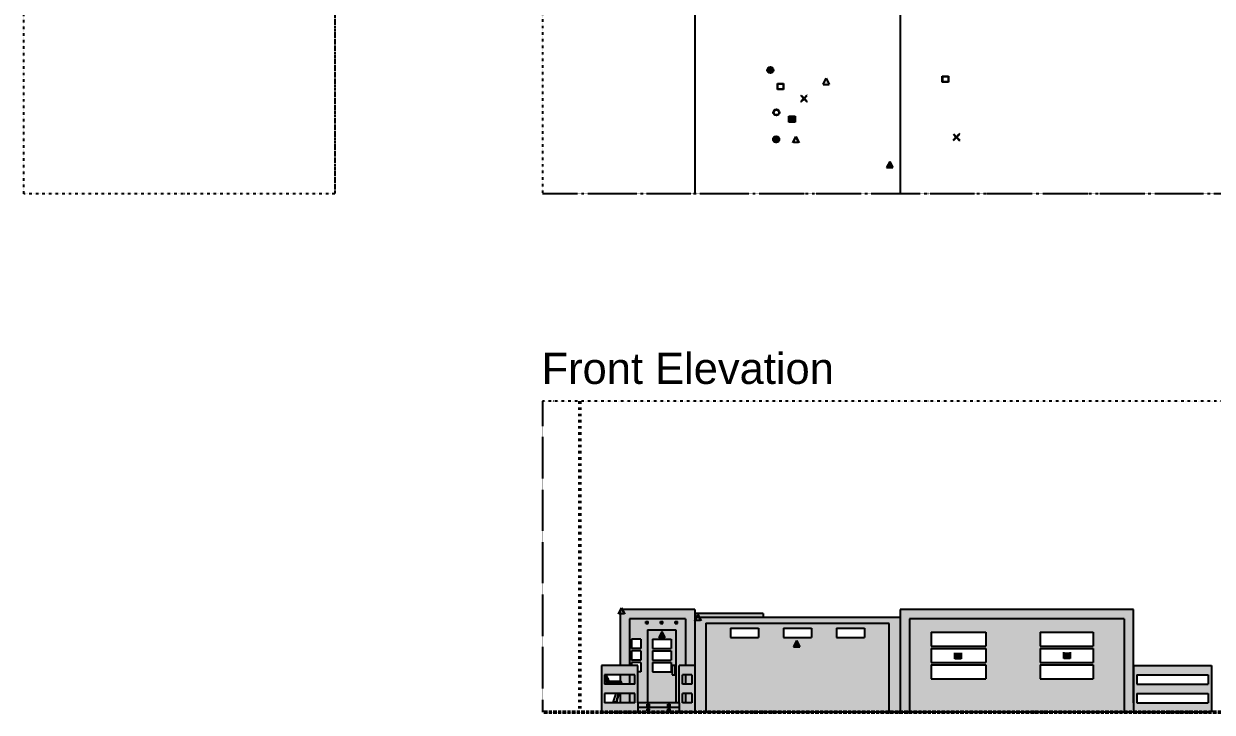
# Model space of a CAD drawing. Header units: millimetres. Extents: x 60252 to 149408, y 10197 to 135197.
# Drawn here: x 60252 to 117544, y 10197 to 43402 of the extents above; entities that cross this region are included whole.
import ezdxf

# ---------------------------------------------------------------- set-up
doc = ezdxf.new("R2010")
doc.units = ezdxf.units.MM
doc.linetypes.add('ACAD_ISO03W100', pattern=[30, 12, -18])
doc.linetypes.add('DIVIDE', pattern=[31.75, 12.7, -6.35, 0, -6.35, 0, -6.35])
doc.layers.add('a_COTA', color=3, linetype='Continuous', lineweight=15)
doc.layers.add('Property Line', color=157, linetype='ACAD_ISO03W100', lineweight=50)
for name, color, linetype in [('Closets', 253, 'Continuous'), ('Doors', 12, 'Continuous'), ('EXT. Highlight HATCH', 27, 'Continuous'), ('EXT.WALL HATCH', 33, 'Continuous'), ('Floorplan -Outline', 40, 'Continuous'), ('IOT SMART DEVICES', 181, 'Continuous'), ('Plot', 157, 'DIVIDE'), ('Stairs', 84, 'Continuous'), ('Window', 20, 'Continuous')]:
    doc.layers.add(name, color=color, linetype=linetype)
doc.styles.get("Standard").update_dxf_attribs({"font": 'Arial.ttf'})

msp = doc.modelspace()

# ---------------------------------------------------------------- hatches: boundary and pattern name
at = {"layer": 'EXT. Highlight HATCH', "ltscale": 0.25}
h = msp.add_hatch(color=256, dxfattribs=at)
h.dxf.hatch_style = 1
h.paths.add_polyline_path([(92602, 15147), (89002, 15147), (89002, 12447), (89452, 12447), (89452, 12972), (89452, 14697), (92152, 14697), (92152, 12972), (92152, 12447), (92602, 12447)])
h.paths.add_polyline_path([(89859, 12447), (88102, 12447), (88102, 10197), (89859, 10197), (89859, 10647)])
h.paths.add_polyline_path([(89709, 11997), (89709, 11547), (88252, 11547), (88252, 11997)], flags=16)
edge = h.paths.add_edge_path(flags=0)
edge.add_spline(control_points=[(88422, 11671), (88422, 11672), (88422, 11673), (88422, 11673)], knot_values=[8.250455, 8.250455, 8.250455, 8.250455, 17.723186, 17.723186, 17.723186, 17.723186], degree=3, periodic=0)
edge.add_spline(control_points=[(88422, 11671), (88422, 11673), (88422, 11674), (88421, 11677), (88421, 11679), (88420, 11681), (88420, 11681), (88420, 11681)], knot_values=[47.348908, 47.348908, 47.348908, 47.348908, 50.438481, 50.438481, 53.940152, 53.940152, 54.069702, 54.069702, 54.069702, 54.069702], degree=3, periodic=0)
edge.add_spline(control_points=[(88420, 11681), (88420, 11681), (88420, 11681), (88420, 11680), (88421, 11680), (88421, 11679), (88421, 11678), (88422, 11676), (88422, 11675), (88422, 11673)], knot_values=[0.423626, 0.423626, 0.423626, 0.423626, 2.142343, 2.142343, 4.042573, 4.042573, 7.772546, 7.772546, 11.037056, 11.037056, 11.037056, 11.037056], degree=3, periodic=0)
edge = h.paths.add_edge_path(flags=0)
edge.add_ellipse((87828, 11553), major_axis=(2402, 55), ratio=0.055456, start_angle=420.9822, end_angle=420.9845, ccw=False)
edge.add_arc((88991, 11636), 60, -13.7805, 90, ccw=False)
edge.add_line((89049, 11622), (89048, 11618))
edge.add_line((89048, 11618), (89064, 11614))
edge.add_arc((88991, 11636), 76.6, 343.5123, 450.3473)
edge.add_line((88990, 11713), (88991, 11696))
edge = h.paths.add_edge_path(flags=0)
edge.add_spline(control_points=[(88396, 11699), (88396, 11699), (88396, 11699), (88396, 11699), (88396, 11699), (88396, 11699), (88397, 11699), (88398, 11698), (88398, 11698), (88399, 11697), (88400, 11697), (88401, 11696)], knot_values=[22.078847, 22.078847, 22.078847, 22.078847, 24.009543, 24.009543, 25.631426, 25.631426, 28.816511, 28.816511, 34.961387, 34.961387, 42.440166, 42.440166, 42.440166, 42.440166], degree=3, periodic=0)
edge.add_line((88401, 11696), (88452, 11696))
edge.add_arc((86680, 11065), 1881, 19.5929, 21.8625)
edge.add_line((88425, 11766), (88393, 11847))
edge.add_arc((88323, 11819), 75, 22.0168, 37.6912)
edge.add_line((88382, 11864), (88382, 11864))
edge.add_line((88382, 11864), (88333, 11931))
edge.add_arc((88315, 11917), 22.5, 36.7909, 55.2084)
edge.add_line((88328, 11936), (88339, 11944))
edge.add_line((88339, 11944), (88394, 11873))
edge.add_line((88394, 11873), (88382, 11864))
edge.add_line((88382, 11864), (88383, 11864))
edge.add_arc((88323, 11819), 75, 23.7997, 36.9115, ccw=False)
edge.add_line((88392, 11849), (88405, 11854))
edge.add_line((88405, 11854), (88439, 11771))
edge.add_line((88439, 11771), (88425, 11765))
edge.add_arc((86680, 11065), 1881, 21.4016, 21.8587, ccw=False)
edge.add_line((88431, 11751), (88444, 11757))
edge.add_line((88444, 11757), (88467, 11701))
edge.add_line((88467, 11701), (88397, 11699))
edge = h.paths.add_edge_path(flags=0)
edge.add_spline(control_points=[(88381, 11691), (88379, 11690), (88378, 11689), (88375, 11686), (88373, 11683), (88370, 11677), (88370, 11674), (88370, 11671)], knot_values=[0, 0, 0, 0, 3.407284, 3.407284, 10.066654, 10.066654, 16.582968, 16.582968, 16.582968, 16.582968], degree=3, periodic=0)
edge.add_arc((88396, 11670), 26.3, 126.149, 148.7577)
h.paths.add_polyline_path([(88942, 11617), (88488, 11663), (88463, 11666, -0.000483), (88468, 11650), (88484, 11655), (88511, 11569), (88498, 11565, 0.003129), (88463, 11666), (88488, 11663), (88942, 11617, -0.483449), (88961, 11587), (88961, 11587, 0.483449)], flags=0)
h.paths.add_polyline_path([(89709, 11097), (89709, 10647), (88252, 10647), (88252, 11097)], flags=16)
h.paths.add_polyline_path([(88390, 11670, -1), (88402, 11670, -1)], flags=0)
edge = h.paths.add_edge_path(flags=0)
edge.add_line((88651, 10686), (88651, 10686))
edge.add_spline(control_points=[(88651, 10686), (88651, 10686), (88651, 10686), (88651, 10686), (88651, 10686), (88651, 10686)], knot_values=[-1.451842, -1.451842, -1.451842, -1.451842, -1.438033, -1.438033, 0.01381, 0.01381, 0.01381, 0.01381], degree=3, periodic=0)
edge.add_line((88651, 10686), (88651, 10686))
h.paths.add_polyline_path([(89452, 11997), (89002, 11997), (89002, 11712, -0.440492), (89065, 11618), (89048, 11547), (89452, 11547)], flags=0)
h.paths.add_polyline_path([(89452, 11097), (89002, 11097), (89002, 10647), (89452, 10647)], flags=0)
h.paths.add_polyline_path([(92452, 11997), (92152, 11997), (92152, 11547), (92452, 11547)], flags=0)
h.paths.add_polyline_path([(92452, 11097), (92152, 11097), (92152, 10647), (92452, 10647)], flags=0)
h.paths.add_polyline_path([(92602, 12447), (92152, 12447), (91852, 12447), (91852, 10647), (91852, 10197), (92602, 10197)])
h.paths.add_polyline_path([(92002, 10647), (92002, 11097), (92452, 11097), (92452, 10647)], flags=16)
h.paths.add_polyline_path([(92002, 11547), (92002, 11997), (92452, 11997), (92452, 11547)], flags=16)
h = msp.add_hatch(color=256, dxfattribs=at)
h.dxf.hatch_style = 1
h.paths.add_polyline_path([(91852, 10422), (89859, 10422), (89859, 10197), (91852, 10197)])
h.paths.add_polyline_path([(91301, 10362), (91406, 10362), (91406, 10257), (91301, 10257)], flags=16)
h.paths.add_polyline_path([(91316, 10347), (91391, 10347), (91391, 10272), (91316, 10272)], flags=0)
h.paths.add_polyline_path([(90410, 10362), (90410, 10257), (90305, 10257), (90305, 10362)], flags=16)
h.paths.add_polyline_path([(90395, 10347), (90395, 10272), (90320, 10272), (90320, 10347)], flags=0)
h.paths.add_polyline_path([(91852, 10647), (89859, 10647), (89859, 10422), (91852, 10422)])
h.paths.add_polyline_path([(91301, 10587), (91406, 10587), (91406, 10482), (91301, 10482)], flags=16)
h.paths.add_polyline_path([(91316, 10572), (91391, 10572), (91391, 10497), (91316, 10497)], flags=0)
h.paths.add_polyline_path([(90410, 10482), (90305, 10482), (90305, 10587), (90410, 10587)], flags=16)
h.paths.add_polyline_path([(90395, 10497), (90320, 10497), (90320, 10572), (90395, 10572)], flags=0)
h.paths.add_polyline_path([(102952, 14697), (113302, 14697), (113302, 10197), (113752, 10197), (113752, 12447), (113752, 15147), (102502, 15147), (102502, 10197), (102952, 10197)])
h = msp.add_hatch(color=256, dxfattribs=at)
h.dxf.hatch_style = 1
h.paths.add_polyline_path([(95902, 14959), (92602, 14959), (92602, 14772), (95902, 14772)])
h = msp.add_hatch(color=256, dxfattribs=at)
h.dxf.hatch_style = 1
h.paths.add_polyline_path([(93127, 14472), (93127, 10197), (101977, 10197), (101977, 14472)])
h.paths.add_polyline_path([(96877, 13797), (96877, 14247), (98227, 14247), (98227, 13797)], flags=16)
h.paths.add_polyline_path([(99427, 13797), (99427, 14247), (100777, 14247), (100777, 13797)], flags=16)
h.paths.add_polyline_path([(95677, 13797), (94327, 13797), (94327, 14247), (95677, 14247)], flags=16)
h.paths.add_polyline_path([(90318, 10647), (91691, 10647), (91691, 14172), (90318, 14172)])
h.paths.add_polyline_path([(90555, 12147), (90555, 12597), (91455, 12597), (91455, 12147)], flags=16)
h.paths.add_polyline_path([(91511, 11997), (91511, 12447), (91635, 12447), (91635, 11997)], flags=16)
h.paths.add_polyline_path([(90555, 12709), (90555, 13159), (91455, 13159), (91455, 12709)], flags=16)
h.paths.add_polyline_path([(90555, 13272), (90555, 13722), (91455, 13722), (91455, 13272)], flags=16)
h = msp.add_hatch(color=256, dxfattribs=at)
h.dxf.hatch_style = 1
h.paths.add_polyline_path([(89452, 11997), (89002, 11997), (89002, 11712, -0.440492), (89065, 11618), (89048, 11547), (89452, 11547)])
h.paths.add_polyline_path([(89452, 11097), (89002, 11097), (89002, 10647), (89452, 10647)])
h.paths.add_polyline_path([(117502, 12447), (113752, 12447), (113752, 10647), (113752, 10197), (117502, 10197)])
h.paths.add_polyline_path([(113902, 10647), (113902, 11097), (117352, 11097), (117352, 10647)], flags=16)
h.paths.add_polyline_path([(113902, 11547), (113902, 11997), (117352, 11997), (117352, 11547)], flags=16)
h = msp.add_hatch(color=256, dxfattribs=at)
h.dxf.hatch_style = 1
h.paths.add_polyline_path([(92452, 11997), (92152, 11997), (92152, 11547), (92452, 11547)])
h.paths.add_polyline_path([(92452, 11097), (92152, 11097), (92152, 10647), (92452, 10647)])
at = {"layer": 'EXT.WALL HATCH', "ltscale": 0.25}
h = msp.add_hatch(color=256, dxfattribs=at)
h.dxf.hatch_style = 1
h.paths.add_polyline_path([(113302, 14697), (102952, 14697), (102952, 10197), (113302, 10197)])
h.paths.add_polyline_path([(106627, 11802), (104002, 11802), (104002, 12477), (106627, 12477)], flags=16)
h.paths.add_polyline_path([(109252, 11802), (109252, 12477), (111802, 12477), (111802, 11802)], flags=16)
h.paths.add_polyline_path([(106627, 12589), (104002, 12589), (104002, 13264), (106627, 13264)], flags=16)
h.paths.add_polyline_path([(109252, 12589), (109252, 13264), (111802, 13264), (111802, 12589)], flags=16)
h.paths.add_polyline_path([(106627, 13377), (104002, 13377), (104002, 14052), (106627, 14052)], flags=16)
h.paths.add_polyline_path([(109252, 13377), (109252, 14052), (111802, 14052), (111802, 13377)], flags=16)
h.paths.add_polyline_path([(92152, 14697), (89452, 14697), (89452, 12972), (89452, 12447), (89548, 12447), (89548, 12597), (89998, 12597), (89998, 12147), (89859, 12147), (89859, 10647), (90093, 10647), (90093, 12972), (90093, 14397), (91916, 14397), (91916, 12447), (92152, 12447), (92152, 12972)])
h.paths.add_polyline_path([(91766, 14472), (91661, 14472), (91661, 14577), (91766, 14577)], flags=16)
h.paths.add_polyline_path([(91751, 14487), (91676, 14487), (91676, 14562), (91751, 14562)], flags=0)
h.paths.add_polyline_path([(91057, 14472), (90952, 14472), (90952, 14577), (91057, 14577)], flags=16)
h.paths.add_polyline_path([(91042, 14487), (90967, 14487), (90967, 14562), (91042, 14562)], flags=0)
h.paths.add_polyline_path([(90348, 14472), (90243, 14472), (90243, 14577), (90348, 14577)], flags=16)
h.paths.add_polyline_path([(90333, 14487), (90258, 14487), (90258, 14562), (90333, 14562)], flags=0)
h.paths.add_polyline_path([(89998, 13722), (89998, 13272), (89548, 13272), (89548, 13722)], flags=16)
h.paths.add_polyline_path([(89998, 13159), (89998, 12709), (89548, 12709), (89548, 13159)], flags=16)
h.paths.add_polyline_path([(102502, 14772), (92602, 14772), (92602, 10197), (93127, 10197), (93127, 14472), (101977, 14472), (101977, 10197), (102502, 10197)])
h = msp.add_hatch(color=256, dxfattribs=at)
h.dxf.hatch_style = 1
h.paths.add_polyline_path([(91916, 14397), (90093, 14397), (90093, 12972), (90093, 10647), (90318, 10647), (90318, 14172), (91691, 14172), (91691, 10647), (91852, 10647), (91852, 12447), (91916, 12447)])
h = msp.add_hatch(color=256, dxfattribs=at)
h.dxf.hatch_style = 1
h.paths.add_polyline_path([(92152, 11997), (92002, 11997), (92002, 11547), (92152, 11547)])
h.paths.add_polyline_path([(92152, 11097), (92002, 11097), (92002, 10647), (92152, 10647)])
h.paths.add_polyline_path([(89709, 11997), (89452, 11997), (89452, 11547), (89709, 11547)])
h.paths.add_polyline_path([(89709, 11097), (89452, 11097), (89452, 10647), (89709, 10647)])
at = {"layer": 'IOT SMART DEVICES', "ltscale": 10}
h = msp.add_hatch(color=256, dxfattribs=at)
h.dxf.hatch_style = 1
h.paths.add_polyline_path([(96395, 41171, 1), (96095, 41171, 1)])
h = msp.add_hatch(color=256, dxfattribs=at)
h.dxf.hatch_style = 1
h.paths.add_polyline_path([(96884, 40524), (96584, 40524), (96584, 40224), (96884, 40224)])
h.paths.add_polyline_path([(96606, 40247), (96606, 40412), (96606, 40502), (96696, 40502), (96861, 40502), (96861, 40247)], flags=16)
h.paths.add_polyline_path([(98025, 39934), (98004, 39955), (97865, 39816), (97725, 39955), (97704, 39934), (97843, 39795), (97704, 39655), (97725, 39634), (97865, 39773), (98004, 39634), (98025, 39655), (97886, 39795)])
h.paths.add_polyline_path([(98932, 40778), (98782, 40478), (99082, 40478)])
h = msp.add_hatch(color=256, dxfattribs=at)
h.dxf.hatch_style = 1
h.paths.add_polyline_path([(104830, 40880), (104530, 40880), (104530, 40580), (104830, 40580)])
h.paths.add_polyline_path([(104553, 40603), (104553, 40768), (104553, 40858), (104643, 40858), (104808, 40858), (104808, 40603)], flags=16)
h = msp.add_hatch(color=256, dxfattribs=at)
h.dxf.hatch_style = 1
h.paths.add_polyline_path([(96684, 39128, 1), (96384, 39128, 1)])
h.paths.add_polyline_path([(96414, 39128, -1), (96654, 39128, -1)], flags=16)
h = msp.add_hatch(color=256, dxfattribs=at)
h.dxf.hatch_style = 1
h.paths.add_polyline_path([(97140, 38650), (97440, 38650), (97440, 38950), (97140, 38950)])
h = msp.add_hatch(color=256, dxfattribs=at)
h.dxf.hatch_style = 1
h.paths.add_polyline_path([(96672, 37825, 1), (96372, 37825, 1)])
h.paths.add_polyline_path([(96531, 37698, 0.37341), (96649, 37816), (96531, 37816)], flags=16)
h.paths.add_polyline_path([(96394, 37816, 0.37341), (96513, 37698), (96513, 37816)], flags=16)
h.paths.add_polyline_path([(96531, 37834), (96531, 37952, -0.37341), (96649, 37834)], flags=16)
h.paths.add_polyline_path([(96513, 37834), (96394, 37834, -0.37341), (96513, 37952)], flags=16)
h = msp.add_hatch(color=256, dxfattribs=at)
h.dxf.hatch_style = 1
h.paths.add_polyline_path([(97476, 37966), (97326, 37666), (97626, 37666)])
h.paths.add_polyline_path([(97362, 37689), (97476, 37916), (97590, 37689)], flags=16)
h = msp.add_hatch(color=256, dxfattribs=at)
h.dxf.hatch_style = 1
h.paths.add_polyline_path([(105372, 38070), (105350, 38091), (105211, 37952), (105072, 38091), (105050, 38070), (105190, 37931), (105050, 37791), (105072, 37770), (105211, 37909), (105350, 37770), (105372, 37791), (105232, 37931)])
h = msp.add_hatch(color=256, dxfattribs=at)
h.dxf.hatch_style = 1
h.paths.add_polyline_path([(101998, 36764), (101848, 36464), (102148, 36464)])
h = msp.add_hatch(color=256, dxfattribs=at)
h.dxf.hatch_style = 1
h.paths.add_polyline_path([(89070, 15230), (88920, 14930), (89220, 14930)])
h.paths.add_polyline_path([(88956, 14953), (89070, 15180), (89184, 14953)], flags=16)
h = msp.add_hatch(color=256, dxfattribs=at)
h.dxf.hatch_style = 1
h.paths.add_polyline_path([(92750, 14910), (92600, 14610), (92900, 14610)])
h.paths.add_polyline_path([(92636, 14633), (92750, 14860), (92864, 14633)], flags=16)
h = msp.add_hatch(color=256, dxfattribs=at)
h.dxf.hatch_style = 1
h.paths.add_polyline_path([(91010, 14090), (90860, 13790), (91160, 13790)])
h = msp.add_hatch(color=256, dxfattribs=at)
h.dxf.hatch_style = 1
h.paths.add_polyline_path([(97510, 13650), (97360, 13350), (97660, 13350)])
h = msp.add_hatch(color=256, dxfattribs=at)
h.dxf.hatch_style = 1
h.paths.add_polyline_path([(105140, 12770), (105440, 12770), (105440, 13070), (105140, 13070)])
h = msp.add_hatch(color=256, dxfattribs=at)
h.dxf.hatch_style = 1
h.paths.add_polyline_path([(110390, 12790), (110690, 12790), (110690, 13090), (110390, 13090)])

# ---------------------------------------------------------------- linework, layer by layer
at = {"extrusion": (0, 1, 0)}
for p, q in [((88264, 11876), (88301, 11828)), ((88339, 11944), (88328, 11936)), ((88383, 11863), (88333, 11931)), ((88394, 11873), (88339, 11944)), ((88369, 11673), (88370, 11671)), ((88381, 11691), (88381, 11691)), ((88382, 11864), (88394, 11873)), ((88405, 11854), (88392, 11849)), ((88425, 11766), (88393, 11847)), ((88396, 11699), (88991, 11713)), ((88396, 11696), (88479, 11696)), ((88439, 11771), (88405, 11854)), ((88991, 11681), (88420, 11681)), ((88422, 11670), (88488, 11663)), ((88425, 11765), (88439, 11771)), ((88444, 11757), (88431, 11751)), ((88467, 11701), (88444, 11757)), ((88484, 11655), (88468, 11650)), ((88511, 11569), (88484, 11655)), ((88488, 11663), (88942, 11617)), ((88498, 11565), (88511, 11569)), ((88516, 11555), (88503, 11551)), ((88518, 11547), (88516, 11555)), ((88961, 11587), (88947, 11547)), ((88991, 11692), (88990, 11713)), ((88991, 11692), (88991, 11681)), ((89034, 11625), (89015, 11547)), ((89031, 11547), (89049, 11622)), ((89065, 11618), (89048, 11547)), ((89065, 11614), (89049, 11618)), ((88792, 11097), (88659, 10710)), ((88905, 11097), (88808, 10703)), ((88810, 10647), (88920, 11097)), ((88937, 11097), (88827, 10647)), ((88659, 10710), (88651, 10686)), ((88786, 10686), (88651, 10686)), ((88651, 10686), (88651, 10683)), ((88651, 10647), (88651, 10683)), ((88810, 10647), (88651, 10647)), ((88827, 10647), (88810, 10647))]:
    msp.add_line(p, q, dxfattribs=at)
msp.add_circle((88396, 11670), 6)
for centre, radius, start, end in [((88286, 11891), 27.2, 170.8029, 213.2607), ((88316, 11881), 58.5, 92.7417, 166.0748), ((88179, 11741), 150, 18.7489, 35.8423), ((88315, 11917), 22.5, 36.7909, 92.7417), ((60985, 2510), 28868, 18.2427, 18.7489), ((88396, 11670), 26.3, 123.751, 25.3769), ((88323, 11819), 75, 22.0168, 36.6703), ((86680, 11065), 1881, 19.7329, 21.8625), ((80458, 8788), 8506, 18.9285, 19.7748), ((88940, 11594), 22.5, 341, 84.2058), ((88991, 11636), 76.6, 346.2195, 90), ((88991, 11636), 60, 346.2195, 90), ((88991, 11636), 45, 346.2195, 90), ((88786, 10708), 22.5, 270, 346.2195)]:
    msp.add_arc(centre, radius, start, end)
at = {"extrusion": (1.22461e-16, -2.31112e-33, -1)}
msp.add_ellipse((87828, 11553), major_axis=(2402, 55), ratio=0.055456, start_param=-1.294897, end_param=-1.06434, dxfattribs=at)
for points, knots in [([(88369, 11673), (88369, 11675), (88370, 11677), (88370, 11680), (88371, 11682), (88373, 11687), (88375, 11689), (88380, 11694), (88383, 11696), (88389, 11698), (88392, 11699), (88396, 11699)], [-54.459154, -54.459154, -54.459154, -54.459154, -50.969408, -50.969408, -47.456055, -47.456055, -40.708162, -40.708162, -33.819273, -33.819273, -27.226886, -27.226886, -27.226886, -27.226886]), ([(88370, 11671), (88370, 11674), (88370, 11677), (88373, 11683), (88375, 11686), (88378, 11689), (88379, 11690), (88381, 11691)], [0, 0, 0, 0, 6.516314, 6.516314, 13.175684, 13.175684, 16.582968, 16.582968, 16.582968, 16.582968]), ([(88381, 11691), (88382, 11692), (88384, 11693), (88389, 11695), (88392, 11696), (88396, 11696), (88396, 11696), (88396, 11696)], [-38.41535, -38.41535, -38.41535, -38.41535, -34.750226, -34.750226, -27.903122, -27.903122, -27.728097, -27.728097, -27.728097, -27.728097]), ([(88401, 11696), (88400, 11697), (88399, 11697), (88398, 11698), (88398, 11698), (88397, 11699), (88396, 11699), (88396, 11699), (88396, 11699), (88396, 11699), (88396, 11699), (88396, 11699)], [22.078831, 22.078831, 22.078831, 22.078831, 29.557625, 29.557625, 35.702501, 35.702501, 38.887587, 38.887587, 40.509469, 40.509469, 42.440226, 42.440226, 42.440226, 42.440226]), ([(88422, 11673), (88422, 11675), (88422, 11676), (88421, 11678), (88421, 11679), (88421, 11680), (88420, 11680), (88420, 11681), (88420, 11681), (88420, 11681)], [0.423626, 0.423626, 0.423626, 0.423626, 3.688137, 3.688137, 7.418109, 7.418109, 9.318339, 9.318339, 11.037056, 11.037056, 11.037056, 11.037056]), ([(88420, 11681), (88420, 11681), (88420, 11681), (88421, 11679), (88421, 11677), (88422, 11674), (88422, 11672), (88422, 11671)], [47.348908, 47.348908, 47.348908, 47.348908, 47.478458, 47.478458, 50.980129, 50.980129, 54.430362, 54.430362, 54.430362, 54.430362]), ([(88488, 11663), (88485, 11663), (88482, 11664), (88479, 11664), (88474, 11664), (88470, 11665), (88465, 11665), (88459, 11666), (88452, 11667), (88446, 11667), (88438, 11668), (88430, 11669), (88422, 11670)], [4.712389, 4.712389, 4.712389, 4.712389, 4.7676876, 4.7676876, 4.7676876, 4.8451058, 4.8451058, 4.8451058, 4.9534912, 4.9534912, 4.9534912, 5.0958674, 5.0958674, 5.0958674, 5.0958674]), ([(88651, 10686), (88651, 10686), (88651, 10686), (88651, 10686), (88651, 10686), (88651, 10686)], [-1.451842, -1.451842, -1.451842, -1.451842, 0, 0, 0.01381, 0.01381, 0.01381, 0.01381])]:
    msp.add_open_spline(points, degree=3, knots=knots)
for points in [[(88370, 11671), (88370, 11671), (88370, 11671), (88370, 11671)], [(88396, 11696), (88396, 11696), (88396, 11696), (88396, 11696)], [(88422, 11673), (88422, 11673), (88422, 11672), (88422, 11671)], [(88651, 10687), (88651, 10687), (88651, 10687), (88651, 10686)]]:
    msp.add_open_spline(points, degree=3)
at = {"layer": 'Closets'}
for p, q in [((102502, 48247), (102502, 35197)), ((92602, 45997), (92602, 35197))]:
    msp.add_line(p, q, dxfattribs=at)
at = {"layer": 'Doors'}
for p, q in [((90318, 14172), (90318, 10647)), ((90318, 14172), (91691, 14172)), ((91691, 14172), (91691, 10647)), ((91635, 12447), (91511, 12447)), ((91511, 12447), (91511, 11997)), ((91635, 12447), (91635, 11997)), ((91511, 11997), (91635, 11997))]:
    msp.add_line(p, q, dxfattribs=at)
at = {"layer": 'Floorplan -Outline'}
for p, q in [((89002, 15147), (89002, 12447)), ((92602, 15147), (92602, 10197)), ((102502, 15147), (102502, 10197)), ((89452, 14697), (89452, 12972)), ((90243, 14472), (90243, 14577)), ((90243, 14577), (90348, 14577)), ((90243, 14472), (90348, 14472)), ((90258, 14487), (90258, 14562)), ((90258, 14562), (90333, 14562)), ((90258, 14487), (90333, 14487)), ((90333, 14487), (90333, 14562)), ((90348, 14472), (90348, 14577)), ((90952, 14472), (90952, 14577)), ((90952, 14577), (91057, 14577)), ((90952, 14472), (91057, 14472)), ((90967, 14487), (90967, 14562)), ((90967, 14562), (91042, 14562)), ((90967, 14487), (91042, 14487)), ((91042, 14487), (91042, 14562)), ((91057, 14472), (91057, 14577)), ((91661, 14472), (91661, 14577)), ((91661, 14577), (91766, 14577)), ((91661, 14472), (91766, 14472)), ((91676, 14487), (91676, 14562)), ((91676, 14562), (91751, 14562)), ((91676, 14487), (91751, 14487)), ((91751, 14487), (91751, 14562)), ((91766, 14472), (91766, 14577)), ((92152, 14697), (92152, 12972)), ((93127, 14487), (93127, 10197)), ((102952, 14697), (102952, 10197)), ((113302, 14697), (113302, 10197)), ((89452, 12972), (89452, 12447)), ((92152, 12972), (92152, 12447)), ((88102, 12447), (88102, 10197)), ((89859, 12447), (88102, 12447)), ((89002, 12522), (89002, 12447)), ((89452, 12522), (89452, 12447)), ((89859, 10647), (89859, 12447)), ((92602, 12447), (91852, 12447)), ((91852, 10647), (91852, 12447)), ((92152, 12522), (92152, 12447)), ((113752, 12447), (113752, 10197)), ((113752, 12447), (117502, 12447)), ((117502, 12447), (117502, 10197)), ((88252, 11997), (88252, 11547)), ((89709, 11997), (88252, 11997)), ((89709, 11547), (88252, 11547)), ((89002, 11997), (89002, 11712)), ((89452, 11997), (89452, 11547)), ((89709, 11547), (89709, 11997)), ((92452, 11997), (92002, 11997)), ((92002, 11547), (92002, 11997)), ((92452, 11547), (92002, 11547)), ((92152, 11997), (92152, 11547)), ((92452, 11997), (92452, 11547)), ((113902, 11997), (117352, 11997)), ((113902, 11997), (113902, 11547)), ((113902, 11547), (117352, 11547)), ((117352, 11997), (117352, 11547)), ((88252, 11097), (88252, 10647)), ((89709, 11097), (88252, 11097)), ((89002, 11097), (89002, 10647)), ((89452, 11097), (89452, 10647)), ((89709, 10647), (89709, 11097)), ((92452, 11097), (92002, 11097)), ((92002, 10647), (92002, 11097)), ((92152, 11097), (92152, 10647)), ((92452, 11097), (92452, 10647)), ((113902, 11097), (117352, 11097)), ((113902, 11097), (113902, 10647)), ((117352, 11097), (117352, 10647)), ((89709, 10647), (88252, 10647)), ((89859, 10647), (89859, 10197)), ((91852, 10647), (89859, 10647)), ((90305, 10482), (90305, 10587)), ((90305, 10587), (90410, 10587)), ((90305, 10482), (90410, 10482)), ((90305, 10257), (90305, 10362)), ((90305, 10362), (90410, 10362)), ((90320, 10497), (90320, 10572)), ((90320, 10572), (90395, 10572)), ((90320, 10497), (90395, 10497)), ((90320, 10272), (90320, 10347)), ((90320, 10347), (90395, 10347)), ((90395, 10497), (90395, 10572)), ((90395, 10272), (90395, 10347)), ((90410, 10482), (90410, 10587)), ((90410, 10257), (90410, 10362)), ((91301, 10587), (91406, 10587)), ((91301, 10482), (91301, 10587)), ((91301, 10482), (91406, 10482)), ((91301, 10257), (91301, 10362)), ((91301, 10362), (91406, 10362)), ((91316, 10572), (91391, 10572)), ((91316, 10497), (91316, 10572)), ((91316, 10497), (91391, 10497)), ((91316, 10272), (91316, 10347)), ((91316, 10347), (91391, 10347)), ((91391, 10497), (91391, 10572)), ((91391, 10272), (91391, 10347)), ((91406, 10482), (91406, 10587)), ((91406, 10257), (91406, 10362)), ((91852, 10647), (91852, 10197)), ((92452, 10647), (92002, 10647)), ((113902, 10647), (117352, 10647)), ((88102, 10197), (89859, 10197)), ((89859, 10197), (91852, 10197)), ((90305, 10257), (90410, 10257)), ((90320, 10272), (90395, 10272)), ((91301, 10257), (91406, 10257)), ((91316, 10272), (91391, 10272)), ((117502, 10197), (91852, 10197)), ((113752, 10197), (117502, 10197))]:
    msp.add_line(p, q, dxfattribs=at)
at = {"layer": 'Floorplan -Outline', "ltscale": 0.25}
for p, q in [((92602, 15147), (89002, 15147)), ((95902, 14959), (92602, 14959)), ((95902, 14959), (95902, 14772)), ((113752, 15147), (102502, 15147)), ((113752, 10647), (113752, 15147)), ((92152, 14697), (89452, 14697)), ((102502, 14772), (92602, 14772)), ((101977, 14472), (93127, 14472)), ((101977, 10197), (101977, 14472)), ((113302, 14697), (102952, 14697))]:
    msp.add_line(p, q, dxfattribs=at)
at = {"layer": 'IOT SMART DEVICES', "ltscale": 10}
for p, q in [((96108, 41200), (96108, 41200)), ((96108, 41182), (96108, 41182)), ((98782, 40478), (98932, 40778)), ((98932, 40778), (99082, 40478)), ((104530, 40880), (104830, 40880)), ((104530, 40580), (104530, 40880)), ((104553, 40858), (104643, 40858)), ((104553, 40768), (104553, 40858)), ((104553, 40603), (104553, 40768)), ((104643, 40858), (104808, 40858)), ((104808, 40858), (104808, 40603)), ((104830, 40880), (104830, 40580)), ((96584, 40524), (96884, 40524)), ((96584, 40224), (96584, 40524)), ((96884, 40224), (96584, 40224)), ((96606, 40502), (96696, 40502)), ((96606, 40412), (96606, 40502)), ((96606, 40247), (96606, 40412)), ((96861, 40247), (96606, 40247)), ((96696, 40502), (96861, 40502)), ((96861, 40502), (96861, 40247)), ((96884, 40524), (96884, 40224)), ((104830, 40580), (104530, 40580)), ((104808, 40603), (104553, 40603)), ((97704, 39934), (97843, 39795)), ((97704, 39655), (97843, 39795)), ((97704, 39655), (97725, 39634)), ((97725, 39955), (97865, 39816)), ((97725, 39634), (97865, 39773)), ((97865, 39816), (98004, 39955)), ((97865, 39773), (98004, 39634)), ((97886, 39795), (98025, 39934)), ((97886, 39795), (98025, 39655)), ((98025, 39934), (98004, 39955)), ((98004, 39634), (98025, 39655)), ((97140, 38950), (97440, 38950)), ((97140, 38650), (97140, 38950)), ((97440, 38650), (97140, 38650)), ((97440, 38950), (97440, 38650)), ((96513, 37834), (96394, 37834)), ((96513, 37816), (96394, 37816)), ((96513, 37834), (96513, 37952)), ((96513, 37698), (96513, 37816)), ((96531, 37834), (96531, 37952)), ((96649, 37834), (96531, 37834)), ((96649, 37816), (96531, 37816)), ((96531, 37698), (96531, 37816)), ((96671, 37834), (96672, 37834)), ((96671, 37816), (96672, 37816)), ((97326, 37666), (97476, 37966)), ((97362, 37689), (97476, 37916)), ((97476, 37966), (97626, 37666)), ((97476, 37916), (97590, 37689)), ((105050, 38070), (105190, 37931)), ((105050, 37791), (105190, 37931)), ((105072, 38091), (105211, 37952)), ((105072, 37770), (105211, 37909)), ((105211, 37952), (105350, 38091)), ((105211, 37909), (105350, 37770)), ((105232, 37931), (105372, 38070)), ((105232, 37931), (105372, 37791)), ((105372, 38070), (105350, 38091)), ((97362, 37689), (97590, 37689)), ((105350, 37770), (105372, 37791)), ((101998, 36764), (101848, 36464)), ((101998, 36764), (102148, 36464)), ((101848, 36464), (102148, 36464)), ((88920, 14930), (89070, 15230)), ((88956, 14953), (89070, 15180)), ((88956, 14953), (89184, 14953)), ((89070, 15230), (89220, 14930)), ((89070, 15180), (89184, 14953)), ((92600, 14610), (92750, 14910)), ((92750, 14910), (92900, 14610)), ((92636, 14633), (92750, 14860)), ((92636, 14633), (92864, 14633)), ((92750, 14860), (92864, 14633)), ((91010, 14090), (90860, 13790)), ((90860, 13790), (91160, 13790)), ((91010, 14090), (91160, 13790)), ((97510, 13650), (97360, 13350)), ((97360, 13350), (97660, 13350)), ((97510, 13650), (97660, 13350)), ((105140, 12770), (105140, 13070)), ((105440, 12770), (105140, 12770)), ((105440, 13070), (105440, 12770)), ((110390, 12790), (110390, 13090)), ((110690, 12790), (110390, 12790)), ((110690, 13090), (110690, 12790))]:
    msp.add_line(p, q, dxfattribs=at)
at = {"layer": 'IOT SMART DEVICES', "color": 186, "ltscale": 10}
for p, q in [((98782, 40478), (99082, 40478)), ((97704, 39934), (97725, 39955))]:
    msp.add_line(p, q, dxfattribs=at)
at = {"layer": 'IOT SMART DEVICES', "ltscale": 10}
for centre, radius in [((96245, 41171), 150), ((96534, 39128), 150), ((96534, 39128), 120), ((96522, 37825), 150)]:
    msp.add_circle(centre, radius, dxfattribs=at)
for start, end in [(94.0478, 175.9522), (184.0478, 265.9522), (4.0478, 85.9522), (274.0478, 355.9522)]:
    msp.add_arc((96522, 37825), 128, start, end, dxfattribs=at)
at = {"layer": 'Plot', "ltscale": 10}
for p, q in [((60252, 35197), (60252, 110197)), ((75252, 110197), (75252, 35197)), ((75252, 109391), (75252, 35197)), ((85252, 109391), (85252, 35197)), ((75252, 35197), (60252, 35197)), ((121252, 35197), (85252, 35197)), ((121252, 25197), (85252, 25197))]:
    msp.add_line(p, q, dxfattribs=at)
at = {"layer": 'Plot'}
for p, q in [((121252, 35197), (85252, 35197)), ((85252, 25197), (85252, 10197))]:
    msp.add_line(p, q, dxfattribs=at)
at = {"layer": 'Property Line', "ltscale": 10}
msp.add_line((87052, 25197), (87052, 10197), dxfattribs=at)
at = {"layer": 'Property Line'}
msp.add_line((121252, 10197), (85252, 10197), dxfattribs=at)
at = {"layer": 'Stairs'}
msp.add_line((91852, 10422), (89859, 10422), dxfattribs=at)
at = {"layer": 'Window'}
for p, q in [((94327, 14247), (95677, 14247)), ((94327, 14247), (94327, 13797)), ((94327, 13797), (95677, 13797)), ((95677, 14247), (95677, 13797)), ((96877, 14247), (96877, 13797)), ((96877, 14247), (98227, 14247)), ((96877, 13797), (98227, 13797)), ((98227, 14247), (98227, 13797)), ((99427, 14247), (99427, 13797)), ((99427, 14247), (100777, 14247)), ((99427, 13797), (100777, 13797)), ((100777, 14247), (100777, 13797)), ((104002, 14052), (104002, 13377)), ((104002, 14052), (106627, 14052)), ((106627, 14052), (106627, 13377)), ((109252, 14052), (109252, 13377)), ((109252, 14052), (111802, 14052)), ((111802, 14052), (111802, 13377)), ((89998, 13722), (89548, 13722)), ((89548, 13722), (89548, 13272)), ((89998, 13272), (89548, 13272)), ((89998, 13722), (89998, 13272)), ((90555, 13722), (90555, 13272)), ((90555, 13722), (91455, 13722)), ((90555, 13272), (91455, 13272)), ((91455, 13722), (91455, 13272)), ((104002, 13377), (106627, 13377)), ((104002, 13264), (106627, 13264)), ((104002, 13264), (104002, 12589)), ((106627, 13264), (106627, 12589)), ((109252, 13377), (111802, 13377)), ((109252, 13264), (111802, 13264)), ((109252, 13264), (109252, 12589)), ((111802, 13264), (111802, 12589)), ((89998, 13159), (89548, 13159)), ((89548, 13159), (89548, 12709)), ((89998, 12709), (89548, 12709)), ((89998, 13159), (89998, 12709)), ((90555, 13159), (91455, 13159)), ((90555, 13159), (90555, 12709)), ((90555, 12709), (91455, 12709)), ((91455, 13159), (91455, 12709)), ((89998, 12597), (89548, 12597)), ((89548, 12597), (89548, 12447)), ((89998, 12147), (89859, 12147)), ((89998, 12597), (89998, 12147)), ((90555, 12597), (91455, 12597)), ((90555, 12597), (90555, 12147)), ((90555, 12147), (91455, 12147)), ((91455, 12597), (91455, 12147)), ((91511, 12447), (91511, 12147)), ((104002, 12589), (106627, 12589)), ((104002, 12477), (106627, 12477)), ((104002, 12477), (104002, 11802)), ((106627, 12477), (106627, 11802)), ((109252, 12589), (111802, 12589)), ((109252, 12477), (111802, 12477)), ((109252, 12477), (109252, 11802)), ((111802, 12477), (111802, 11802)), ((104002, 11802), (106627, 11802)), ((109252, 11802), (111802, 11802))]:
    msp.add_line(p, q, dxfattribs=at)

# ---------------------------------------------------------------- texts
at = {"layer": 'a_COTA', "ltscale": 10, "insert": (85213, 27531), "char_height": 1500, "attachment_point": 1}
msp.add_mtext_dynamic_manual_height_columns('Front Elevation', width=39477.79, gutter_width=10.6, heights=[2160], dxfattribs=at)

doc.saveas('drawing.dxf')
